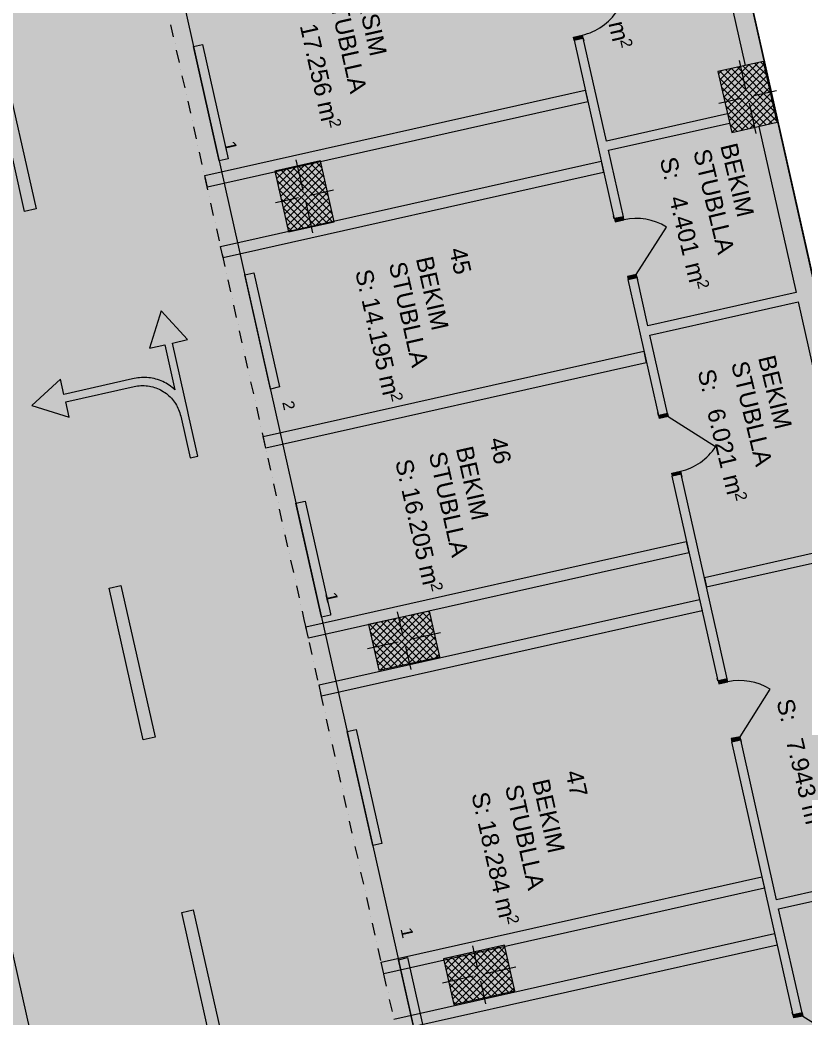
# Model space of a CAD drawing. Header units: centimetres. Extents: x -6805 to 4309, y -7338 to 617.
# Drawn here: x 1069 to 2077, y -4499 to -3218 of the extents above; entities that cross this region are included whole.
import ezdxf

# ---------------------------------------------------------------- set-up
doc = ezdxf.new("R2010")
doc.units = ezdxf.units.CM
for name, color, linetype, true_color in [('PDF_ - MESI I RRUGES', 7, 'Continuous', 0x7f7f7f), ('PDF_ - rruga_ndarjet anesore', 7, 'Continuous', 0x7f7f7f), ('PDF_ - SHENJAT_RRUGA', 7, 'Continuous', 0x7f7f7f), ('PDF_065 Möbel Einrichtung', 7, 'Continuous', 0x7f7f7f), ('PDF_2D Drafting - General', 7, 'Continuous', 0x7f7f7f), ('PDF_A - Akset', 7, 'Continuous', 0xfd4435), ('PDF_A - Pllaka Themel', 7, 'Continuous', 0x7f7f7f), ('PDF_A1 - Bodrumi -1', 7, 'Continuous', 0x7f7f7f)]:
    doc.layers.add(name, color=color, linetype=linetype, true_color=true_color)
for name, color, linetype in [('PDF_- DEPO', 7, 'Continuous'), ('PDF_- GARAZHE', 7, 'Continuous'), ('PDF_A - Muret', 7, 'Continuous'), ('PDF_A - Shtyllat', 7, 'Continuous')]:
    doc.layers.add(name, color=color, linetype=linetype)
doc.styles.add('PDF Arial', font='')
doc.styles.get('PDF Arial').set_extended_font_data('Arial')

msp = doc.modelspace()

# ---------------------------------------------------------------- hatches: boundary and pattern name
at = {"layer": 'PDF_ - rruga_ndarjet anesore', "true_color": 0xffffff, "transparency": 33554559}
msp.add_hatch(color=7, dxfattribs=at).paths.add_polyline_path([(1423.3, -3838.4), (1435, -3835.8), (1467.5, -3980.4), (1467.9, -3982.3), (1456.2, -3984.9), (1455.7, -3983.1)])
at = {"layer": 'PDF_ - SHENJAT_RRUGA', "true_color": 0xffffff, "transparency": 33554559}
msp.add_hatch(color=7, dxfattribs=at).paths.add_polyline_path([(1121.2, -3679.2), (1125.6, -3698.8), (1213.5, -3679), (1215.8, -3678.5), (1218.1, -3678), (1220.4, -3677.7), (1222.7, -3677.4), (1225.1, -3677.2), (1227.4, -3677.1), (1229.7, -3677.2), (1232.1, -3677.3), (1234.4, -3677.5), (1236.7, -3677.8), (1239, -3678.2), (1241.3, -3678.6), (1243.6, -3679.2), (1245.8, -3679.9), (1248.1, -3680.6), (1250.2, -3681.5), (1252.4, -3682.4), (1254.5, -3683.4), (1256.6, -3684.6), (1258.6, -3685.7), (1260.6, -3687), (1262.5, -3688.3), (1264.3, -3689.8), (1266.1, -3691.3), (1267.9, -3692.8), (1254.9, -3635.1), (1235.4, -3639.5), (1250.3, -3591.6), (1284.2, -3628.5), (1264.7, -3632.9), (1284.4, -3720.8), (1284.9, -3722.9), (1285.4, -3725), (1297.3, -3778.2), (1287.5, -3780.4), (1275.5, -3726.7), (1274.9, -3724.5), (1274.3, -3722.5), (1273.6, -3720.4), (1272.8, -3718.4), (1271.9, -3716.4), (1271, -3714.4), (1269.9, -3712.5), (1268.8, -3710.6), (1267.6, -3708.8), (1266.3, -3707.1), (1264.9, -3705.4), (1263.5, -3703.7), (1261.9, -3702.1), (1260.4, -3700.6), (1258.7, -3699.2), (1257, -3697.9), (1255.2, -3696.6), (1253.4, -3695.4), (1251.5, -3694.2), (1249.6, -3693.2), (1247.7, -3692.2), (1245.7, -3691.3), (1243.6, -3690.6), (1241.6, -3689.9), (1239.5, -3689.3), (1237.3, -3688.7), (1235.2, -3688.3), (1233, -3688), (1230.9, -3687.8), (1228.7, -3687.6), (1226.5, -3687.6), (1224.3, -3687.6), (1222.2, -3687.8), (1220, -3688), (1217.8, -3688.4), (1215.7, -3688.8), (1127.8, -3708.5), (1132.2, -3728), (1084.3, -3713.2)])
at = {"layer": 'PDF_- DEPO', "true_color": 0xccccff, "transparency": 33554559}
for points in [[(1750.1, -3054.4), (1940.6, -3011.7), (2000, -3276.8), (1963.4, -3285), (1975.5, -3339.3), (1821.8, -3373.8)], [(1824.4, -3385.5), (1979.7, -3349.7), (1982.6, -3362.7), (2011.9, -3356.2), (2065.5, -3568.2), (1875, -3611)], [(1877.7, -3622.7), (2068.1, -3580), (2125.8, -3837.2), (2090.8, -3845.1), (2103, -3899.3), (1947.6, -3934.2)], [(1950.2, -3945.9), (2105.6, -3911), (2108.4, -3923.2), (2147.4, -3914.4), (2226.5, -4285.7), (2171.9, -4298), (2176.2, -4316.9), (2040.3, -4347.4)], [(2042.9, -4359.1), (2178.8, -4328.6), (2185.1, -4356.6), (2239.6, -4344.3), (2307.6, -4647.4), (2117.2, -4690.2)]]:
    msp.add_hatch(color=254, dxfattribs=at).paths.add_polyline_path(points)
at = {"layer": 'PDF_2D Drafting - General', "true_color": 0xcccccc, "transparency": 33554559}
msp.add_hatch(color=254, dxfattribs=at).paths.add_polyline_path([(-2964.8, -5006.3), (-2964.8, -1594.4), (-452.4, -1594.4), (-125.4, -3048.6), (710.8, -2860.8), (1265.8, -5333.7), (419.6, -5523.6), (200.4, -4546.9), (-2030.9, -5054.7), (-2050.8, -4966.3), (-2246.4, -4966.3), (-2237.4, -5006.3)])
at = {"layer": 'PDF_A - Muret', "transparency": 33554559}
msp.add_hatch(color=256, dxfattribs=at).paths.add_polyline_path([(1894.3, -2695.3), (1891.6, -2683.1), (1892.4, -2683), (2650.2, -6059.6), (2625.8, -6065.1), (2539.5, -5680.8), (2563.1, -5675.5), (2545.6, -5597.4), (2522, -5602.7), (2394.9, -5036.5), (2418.5, -5031.2), (2409.8, -4992.2), (2386.2, -4997.4), (2239.6, -4344.3), (2263.2, -4339), (2250, -4280.4), (2226.5, -4285.7), (2143.3, -3915.3), (2166.9, -3910), (2149.4, -3831.9), (2125.8, -3837.2), (2017.6, -3354.9), (2041.2, -3349.6), (2023.6, -3271.5), (2000, -3276.8), (1870.7, -2700.6)])
at = {"layer": 'PDF_A - Pllaka Themel', "true_color": 0xd5d5d5, "transparency": 33554559}
h = msp.add_hatch(color=254, dxfattribs=at)
h.paths.add_polyline_path([(-5581.9, -878.8), (-5581.9, -838.7), (-5657, -838.7), (-5657, -378.3), (-5642, -378.3), (-5642, 287.3), (-2884.7, 287.3), (-432.6, 287.3), (-419.8, 287.3), (978.3, 287.3), (978.3, -308.2), (1644.1, -308.2), (1644.1, -1142.4), (931, -1302.4), (1552.2, -1164.4), (1863.2, -2555.1), (1863.3, -2555.1), (2158.7, -3867.3), (2155.2, -3868), (2646.9, -6059.2), (2017.8, -6200.4), (2017.7, -6199.9), (-1597, -7011), (-1702.7, -6540.3), (-1846.3, -6572.5), (-1977, -6060.1), (-1982.5, -5964.4), (-1839, -5932.3), (-2055.7, -4966.3), (-2419.3, -4966.3), (-2929.7, -4966.3), (-2929.7, -2144.8), (-2909.7, -2144.8), (-2904.7, -1595.7), (-4731.2, -1619.4), (-4671.2, -1619.4), (-4671.2, -2159.8), (-5099, -2159.8), (-5102.5, -2159.8), (-5106, -2159.6), (-5109.5, -2159.4), (-5113, -2159), (-5116.5, -2158.6), (-5120, -2158), (-5123.4, -2157.4), (-5126.9, -2156.7), (-5130.3, -2155.8), (-5133.7, -2154.9), (-5137, -2153.9), (-5140.4, -2152.8), (-5143.6, -2151.6), (-5146.9, -2150.3), (-5150.1, -2148.9), (-5153.3, -2147.4), (-5156.4, -2145.9), (-5159.5, -2144.2), (-5162.6, -2142.5), (-5165.6, -2140.6), (-5168.5, -2138.7), (-5171.4, -2136.7), (-5174.3, -2134.7), (-5177, -2132.5), (-5179.7, -2130.3), (-5182.4, -2128), (-5185, -2125.6), (-5187.5, -2123.2), (-5189.9, -2120.6), (-5192.3, -2118.1), (-5194.6, -2115.4), (-5196.8, -2112.7), (-5199, -2109.9), (-5201.1, -2107.1), (-5203, -2104.2), (-5205, -2101.3), (-5206.8, -2098.3), (-5208.5, -2095.2), (-5210.2, -2092.1), (-5211.7, -2089), (-5213.2, -2085.8), (-5214.6, -2082.6), (-5215.9, -2079.3), (-5217.1, -2076), (-5218.2, -2072.7), (-5219.2, -2069.3), (-5220.2, -2065.9), (-5221, -2062.5), (-5221.7, -2059.1), (-5222.4, -2055.7), (-5222.9, -2052.2), (-5223.3, -2048.7), (-5223.7, -2045.2), (-5223.9, -2041.7), (-5224.1, -2038.2), (-5224.1, -2034.7), (-5224.1, -1589.4), (-5276.7, -1564.4), (-5842.1, -1564.4), (-5842.1, -878.8)])
h.paths.add_polyline_path([(-1884.8, -2746.4), (-1725.8, -2754.1), (-263.3, -2617.9), (-272, -2578.8), (-296.8, -2580.2), (-343.5, -2075.8), (-1348.1, -2129.8), (-1534.8, -2147.2), (-1533.4, -2162), (-1836.8, -2167.5), (-1836.8, -2147.5), (-1876.8, -2147.5), (-1876.8, -2187.5), (-1531.1, -2187), (-1493.3, -2681.2), (-1884.8, -2706.4)])
h.paths.add_polyline_path([(-452.6, -1589.4), (-91.9, -1583.4), (-92.3, -1174), (283, -1174), (283, -828.7), (-419.8, -828.7), (-427.6, -828.7), (-452.6, -828.7)])
h.paths.add_polyline_path([(413.2, -3713.8), (401.1, -3715.6), (389, -3717.6), (376.9, -3719.5), (364.9, -3721.6), (352.8, -3723.8), (340.8, -3726), (328.8, -3728.3), (316.8, -3730.7), (304.8, -3733.2)])
at = {"layer": 'PDF_A - Pllaka Themel', "true_color": 0xbfbfbf, "transparency": 33554559}
h = msp.add_hatch(color=9, dxfattribs=at)
h.paths.add_polyline_path([(-5637, -378.3), (-5637, -315.2), (-447.7, -308.2), (-447.7, -308.2), (963.5, -308.2), (963.5, -763.7), (936, -763.7), (936, -863.8), (963.5, -863.8), (964.8, -1337.1), (925.7, -1345.9), (892.3, -1353.4), (988.5, -1782.6), (1104.4, -2300.9), (1195, -2706.1), (1170.6, -2711.6), (1193.4, -2813), (1455.7, -3983.1), (1827.5, -5638), (1828.4, -5640.7), (1829.1, -5643.5), (1829.9, -5646.3), (1830.5, -5649.1), (1831, -5651.9), (1831.4, -5654.7), (1831.7, -5657.6), (1831.9, -5660.4), (1832, -5663.3), (1832, -5666.1), (1831.9, -5669), (1831.7, -5671.9), (1831.4, -5674.7), (1831, -5677.5), (1830.5, -5680.4), (1829.9, -5683.2), (1829.2, -5685.9), (1828.5, -5688.7), (1827.6, -5691.4), (1826.6, -5694.1), (1825.5, -5696.8), (1824.4, -5699.4), (1823.1, -5701.9), (1821.8, -5704.5), (1820.4, -5707), (1818.8, -5709.4), (1817.3, -5711.8), (1815.6, -5714.1), (1813.8, -5716.3), (1812, -5718.5), (1810.1, -5720.7), (1808.1, -5722.7), (1806, -5724.7), (1803.9, -5726.6), (1801.7, -5728.5), (1799.5, -5730.2), (1797.2, -5731.9), (1794.8, -5733.5), (1792.4, -5735.1), (1789.9, -5736.5), (1787.4, -5737.8), (1784.8, -5739.1), (1782.2, -5740.3), (1779.5, -5741.3), (1776.8, -5742.3), (-1865.8, -6559.8), (-1972, -6060.1), (1187.4, -5351.2), (1189.5, -5350.7), (1191.6, -5350.1), (1193.7, -5349.4), (1195.7, -5348.6), (1197.7, -5347.8), (1199.7, -5346.8), (1201.6, -5345.8), (1203.5, -5344.6), (1205.3, -5343.4), (1207.1, -5342.2), (1208.8, -5340.8), (1210.4, -5339.3), (1212, -5337.8), (1213.5, -5336.3), (1214.9, -5334.6), (1216.3, -5332.9), (1217.6, -5331.2), (1218.8, -5329.3), (1219.9, -5327.5), (1221, -5325.5), (1221.9, -5323.6), (1222.8, -5321.6), (1223.5, -5319.5), (1224.2, -5317.5), (1224.8, -5315.4), (1225.3, -5313.2), (1225.7, -5311.1), (1226, -5308.9), (1226.2, -5306.8), (1226.3, -5304.6), (1226.4, -5302.4), (1226.3, -5300.2), (1226.1, -5298), (1225.8, -5295.9), (1225.5, -5293.7), (1225, -5291.6), (967.7, -4148), (967.2, -4145.8), (966.5, -4143.7), (965.8, -4141.6), (964.9, -4139.5), (964, -4137.5), (963, -4135.5), (961.9, -4133.5), (960.7, -4131.7), (959.4, -4129.8), (958, -4128), (956.6, -4126.3), (955.1, -4124.7), (953.5, -4123.1), (951.9, -4121.6), (950.1, -4120.2), (948.4, -4118.8), (946.5, -4117.6), (944.6, -4116.4), (942.7, -4115.3), (940.7, -4114.2), (938.7, -4113.3), (936.6, -4112.5), (934.5, -4111.7), (932.3, -4111.1), (930.2, -4110.5), (928, -4110.1), (925.8, -4109.7), (923.6, -4109.5), (921.3, -4109.3), (919.1, -4109.3), (916.9, -4109.3), (914.6, -4109.5), (912.4, -4109.7), (910.2, -4110.1), (908, -4110.5), (526.4, -4196.1), (467.8, -4209.3), (455.6, -4213.1), (443.4, -4217), (431.2, -4221), (419.1, -4225.1), (406.9, -4229.3), (394.9, -4233.6), (382.8, -4238), (370.8, -4242.5), (358.8, -4247.1), (346.9, -4251.7), (335, -4256.5), (323.1, -4261.4), (311.3, -4266.3), (299.5, -4271.3), (287.8, -4276.4), (276.1, -4281.7), (264.4, -4287), (252.8, -4292.3), (241.2, -4297.8), (229.6, -4303.4), (218.1, -4309.1), (206.7, -4314.8), (195.3, -4320.7), (183.9, -4326.6), (172.6, -4332.6), (161.3, -4338.7), (150.1, -4344.9), (138.9, -4351.2), (127.8, -4357.5), (116.7, -4364), (105.7, -4370.5), (94.7, -4377.1), (83.8, -4383.8), (72.9, -4390.6), (62.1, -4397.5), (51.3, -4404.4), (40.6, -4411.4), (29.9, -4418.6), (19.3, -4425.8), (8.8, -4433), (-1.7, -4440.4), (-13.4, -4447.8), (-25.2, -4455.1), (-37, -4462.3), (-48.8, -4469.4), (-60.7, -4476.4), (-72.7, -4483.4), (-84.7, -4490.2), (-96.7, -4497), (-108.8, -4503.7), (-121, -4510.3), (-133.1, -4516.8), (-145.4, -4523.3), (-157.7, -4529.6), (-170, -4535.9), (-182.3, -4542.1), (-194.8, -4548.2), (-207.2, -4554.2), (-219.7, -4560.1), (-232.3, -4565.9), (-244.8, -4571.6), (-257.5, -4577.3), (-270.1, -4582.8), (-282.8, -4588.3), (-295.6, -4593.6), (-308.3, -4598.9), (-321.1, -4604.1), (-334, -4609.2), (-346.9, -4614.2), (-359.8, -4619.1), (-372.8, -4623.9), (-385.7, -4628.7), (-398.8, -4633.3), (-411.8, -4637.9), (-424.9, -4642.3), (-438, -4646.7), (-451.2, -4650.9), (-464.4, -4655.1), (-477.6, -4659.2), (-490.8, -4663.2), (-2040.8, -5011), (-2050.8, -4966.3), (-2414.3, -4966.3), (-2414.3, -4749.4), (-2414.6, -2387.8), (-2414.6, -2276.5), (-2415.1, -2272.8), (-2415.6, -2269.1), (-2416.3, -2265.4), (-2417.1, -2261.8), (-2417.9, -2258.1), (-2418.9, -2254.5), (-2419.9, -2251), (-2421.1, -2247.4), (-2422.3, -2243.9), (-2423.6, -2240.4), (-2425.1, -2236.9), (-2426.6, -2233.5), (-2428.2, -2230.2), (-2429.8, -2226.8), (-2431.6, -2223.5), (-2433.4, -2220.3), (-2435.4, -2217.1), (-2437.4, -2214), (-2439.5, -2210.9), (-2441.7, -2207.8), (-2443.9, -2204.9), (-2446.3, -2202), (-2448.7, -2199.1), (-2451.1, -2196.3), (-2453.7, -2193.6), (-2456.3, -2190.9), (-2459, -2188.3), (-2461.7, -2185.8), (-2464.6, -2183.4), (-2467.4, -2181), (-2470.4, -2178.7), (-2473.4, -2176.5), (-2476.4, -2174.4), (-2479.6, -2172.3), (-2482.7, -2170.3), (-2485.9, -2168.4), (-2489.2, -2166.6), (-2492.5, -2164.9), (-2495.8, -2163.2), (-2499.2, -2161.7), (-2502.7, -2160.2), (-2506.1, -2158.9), (-2509.6, -2157.6), (-2513.2, -2156.4), (-2904.7, -2164.8), (-2899.7, -1589.4), (-2414.3, -1589.4), (-2414.3, -828.7), (-4726.3, -828.7), (-4726.3, -1619.4), (-5219.2, -1619.3), (-5219.2, -2036.1), (-5219.2, -2034.7), (-5219.2, -1589.4), (-5271.7, -1564.4), (-5253.4, -1564.4), (-5253.4, -878.8), (-5577, -878.8), (-5577, -838.7), (-5652, -838.7), (-5652, -378.3)])
h.paths.add_polyline_path([(-1883.9, -1589.4), (-1863.8, -1589.4), (-1863.8, -1634.4), (-1863.9, -1634.4), (-1863.9, -2147.2), (-1836.5, -2147.5), (-1871.9, -2147.5), (-1871.9, -2187.5), (-1831.8, -2187.4), (-1831.8, -2147.5), (-1529.5, -2150.6), (-1526.5, -2182.5), (-1488.4, -2681.2), (-1718.5, -2706.4), (-1879.8, -2706.4), (-1879.8, -2746.4), (-1720.8, -2754.1), (-221.3, -2598.2), (-135.8, -2979.1), (-1425.4, -3268.5), (-1880.4, -3268.5), (-1873.5, -4356.8), (-1873.8, -4358.9), (-1873.9, -4361.1), (-1873.9, -4363.2), (-1873.9, -4365.3), (-1873.7, -4367.5), (-1873.5, -4369.6), (-1873.1, -4371.7), (-1872.7, -4373.8), (-1872.1, -4375.8), (-1871.5, -4377.9), (-1870.8, -4379.9), (-1869.9, -4381.8), (-1869, -4383.8), (-1868.1, -4385.7), (-1867, -4387.5), (-1865.8, -4389.3), (-1864.6, -4391), (-1863.3, -4392.7), (-1861.9, -4394.3), (-1860.4, -4395.9), (-1858.9, -4397.4), (-1857.3, -4398.8), (-1855.6, -4400.1), (-1853.9, -4401.4), (-1852.1, -4402.5), (-1850.3, -4403.6), (-1848.4, -4404.6), (-1846.5, -4405.6), (-1844.5, -4406.4), (-1842.5, -4407.1), (-1840.5, -4407.8), (-1838.4, -4408.4), (-1836.3, -4408.8), (-1834.2, -4409.2), (-1832.1, -4409.5), (-1830, -4409.6), (-1827.9, -4409.7), (-1825.7, -4409.7), (-1823.6, -4409.6), (-1821.5, -4409.4), (-1819.4, -4409.1), (-657.9, -4148.4), (-657.8, -4149), (-640.9, -4142.1), (-624, -4135.1), (-607.1, -4128.1), (-590.3, -4120.9), (-573.5, -4113.7), (-556.8, -4106.4), (-540.1, -4099), (-523.4, -4091.5), (-506.8, -4083.9), (-490.2, -4076.2), (-473.7, -4068.5), (-457.2, -4060.6), (-440.7, -4052.7), (-424.3, -4044.6), (-407.9, -4036.5), (-391.6, -4028.3), (-375.3, -4020), (-359.1, -4011.7), (-342.9, -4003.2), (-326.7, -3994.7), (-310.6, -3986), (-294.5, -3977.3), (-278.5, -3968.5), (-262.6, -3959.6), (-246.7, -3950.7), (-230.8, -3941.6), (-215, -3932.5), (-199.2, -3923.3), (-183.5, -3913.9), (-171.8, -3907.7), (-160, -3901.5), (-148.2, -3895.4), (-136.4, -3889.4), (-124.5, -3883.4), (-112.6, -3877.6), (-100.6, -3871.8), (-88.6, -3866.2), (-76.6, -3860.6), (-64.5, -3855.1), (-52.3, -3849.7), (-40.2, -3844.4), (-28, -3839.2), (-15.7, -3834), (-3.5, -3829), (8.9, -3824), (21.2, -3819.1), (33.6, -3814.4), (46, -3809.7), (58.5, -3805.1), (71, -3800.6), (83.5, -3796.1), (96, -3791.8), (108.6, -3787.6), (121.2, -3783.4), (133.9, -3779.4), (146.5, -3775.4), (159.2, -3771.5), (172, -3767.8), (184.7, -3764.1), (197.5, -3760.5), (210.3, -3757), (223.1, -3753.6), (236, -3750.3), (248.9, -3747.1), (261.8, -3743.9), (274.7, -3740.9), (287.6, -3738), (300.6, -3735.1), (313.6, -3732.4), (326.6, -3729.7), (339.6, -3727.2), (352.7, -3724.7), (365.8, -3722.3), (378.8, -3720.1), (391.9, -3717.9), (405, -3715.8), (418.2, -3713.8), (787.3, -3631), (789.4, -3630.5), (791.5, -3629.8), (793.5, -3629.1), (795.6, -3628.3), (797.6, -3627.5), (799.5, -3626.5), (801.4, -3625.4), (803.3, -3624.3), (805.1, -3623.1), (806.9, -3621.8), (808.6, -3620.4), (810.2, -3619), (811.8, -3617.5), (813.3, -3615.9), (814.7, -3614.2), (816.1, -3612.5), (817.4, -3610.8), (818.6, -3609), (819.7, -3607.1), (820.7, -3605.2), (821.7, -3603.2), (822.6, -3601.2), (823.4, -3599.2), (824.1, -3597.1), (824.7, -3595), (825.2, -3592.9), (825.6, -3590.8), (825.9, -3588.6), (826.2, -3586.4), (826.3, -3584.3), (826.3, -3582.1), (826.3, -3579.9), (826.1, -3577.7), (825.9, -3575.5), (825.6, -3573.4), (825.1, -3571.2), (681.4, -2927.9), (734.4, -2916), (711.6, -2814.6), (658.7, -2826.4), (288, -1174), (288, -828.7), (-447.7, -828.7), (-1883.9, -828.7)])

# ---------------------------------------------------------------- linework, layer by layer
at = {"layer": 'PDF_ - MESI I RRUGES', "lineweight": 0}
for points in [[(1045.9, -3265.7), (1089.9, -3460.9)], [(1075, -3464.2), (1031.2, -3269)], [(1089.9, -3460.9), (1075, -3464.2)], [(1183.5, -3947.5), (1198.8, -3944)], [(1198.8, -3944), (1242.7, -4138.7)], [(1227.2, -4142.2), (1183.5, -3947.5)], [(1242.7, -4138.7), (1227.2, -4142.2)], [(1276.9, -4363.7), (1291.5, -4360.4)], [(1320.7, -4559), (1276.9, -4363.7)], [(1291.5, -4360.4), (1335.5, -4555.7)]]:
    msp.add_lwpolyline(points, dxfattribs=at)
at = {"layer": 'PDF_ - MESI I RRUGES', "color": 7, "true_color": 0xffffff, "transparency": 33554559}
for points in [[(1031.2, -3269), (1045.9, -3265.7), (1075, -3464.2), (1089.9, -3460.9)], [(1183.5, -3947.5), (1198.8, -3944), (1227.2, -4142.2), (1242.7, -4138.7)], [(1276.9, -4363.7), (1291.5, -4360.4), (1320.7, -4559), (1335.5, -4555.7)]]:
    msp.add_solid(points, dxfattribs=at)
at = {"layer": 'PDF_ - rruga_ndarjet anesore', "lineweight": 0}
for points in [[(1291.9, -3252.4), (1303.6, -3249.7)], [(1324.8, -3399), (1291.9, -3252.4)], [(1303.6, -3249.7), (1336.5, -3396.4)], [(1336.5, -3396.4), (1324.8, -3399)], [(1357.6, -3545.5), (1369.3, -3542.8)], [(1390.5, -3692), (1357.6, -3545.5)], [(1369.3, -3542.8), (1402.2, -3689.3)], [(1402.2, -3689.3), (1390.5, -3692)], [(1423.3, -3838.4), (1435, -3835.8)], [(1455.7, -3983.1), (1423.3, -3838.4)], [(1435, -3835.8), (1467.5, -3980.4)], [(1456.2, -3984.9), (1455.7, -3983.1)], [(1467.9, -3982.3), (1456.2, -3984.9)], [(1467.5, -3980.4), (1467.9, -3982.3)], [(1489.1, -4131.4), (1500.8, -4128.8)], [(1522, -4277.9), (1489.1, -4131.4)], [(1500.8, -4128.8), (1533.7, -4275.3)], [(1533.7, -4275.3), (1522, -4277.9)], [(1554.9, -4424.4), (1566.6, -4421.7)], [(1587.8, -4570.8), (1554.9, -4424.4)], [(1566.6, -4421.7), (1599.5, -4568.2)]]:
    msp.add_lwpolyline(points, dxfattribs=at)
at = {"layer": 'PDF_ - rruga_ndarjet anesore', "color": 7, "true_color": 0xffffff, "transparency": 33554559}
for points in [[(1291.9, -3252.4), (1303.6, -3249.7), (1324.8, -3399), (1336.5, -3396.4)], [(1369.3, -3542.8), (1402.2, -3689.3), (1357.6, -3545.5), (1390.5, -3692)], [(1500.8, -4128.8), (1533.7, -4275.3), (1489.1, -4131.4), (1522, -4277.9)], [(1554.9, -4424.4), (1566.6, -4421.7), (1587.8, -4570.8), (1599.5, -4568.2)]]:
    msp.add_solid(points, dxfattribs=at)
at = {"layer": 'PDF_ - SHENJAT_RRUGA', "lineweight": 0}
for points in [[(1250.3, -3591.6), (1235.4, -3639.5)], [(1284.2, -3628.5), (1250.3, -3591.6)], [(1235.4, -3639.5), (1254.9, -3635.1)], [(1254.9, -3635.1), (1267.9, -3692.8)], [(1264.7, -3632.9), (1284.2, -3628.5)], [(1284.4, -3720.8), (1264.7, -3632.9)], [(1121.2, -3679.2), (1084.3, -3713.2)], [(1125.6, -3698.8), (1121.2, -3679.2)], [(1213.5, -3679), (1125.6, -3698.8)], [(1127.8, -3708.5), (1215.7, -3688.8)], [(1215.8, -3678.5), (1213.5, -3679)], [(1215.7, -3688.8), (1217.8, -3688.4)], [(1218.1, -3678), (1215.8, -3678.5)], [(1217.8, -3688.4), (1220, -3688)], [(1220.4, -3677.7), (1218.1, -3678)], [(1220, -3688), (1222.2, -3687.8)], [(1222.7, -3677.4), (1220.4, -3677.7)], [(1222.2, -3687.8), (1224.3, -3687.6)], [(1225.1, -3677.2), (1222.7, -3677.4)], [(1224.3, -3687.6), (1226.5, -3687.6)], [(1227.4, -3677.1), (1225.1, -3677.2)], [(1226.5, -3687.6), (1228.7, -3687.6)], [(1229.7, -3677.2), (1227.4, -3677.1)], [(1228.7, -3687.6), (1230.9, -3687.8)], [(1232.1, -3677.3), (1229.7, -3677.2)], [(1230.9, -3687.8), (1233, -3688)], [(1234.4, -3677.5), (1232.1, -3677.3)], [(1233, -3688), (1235.2, -3688.3)], [(1236.7, -3677.8), (1234.4, -3677.5)], [(1235.2, -3688.3), (1237.3, -3688.7)], [(1239, -3678.2), (1236.7, -3677.8)], [(1237.3, -3688.7), (1239.5, -3689.3)], [(1241.3, -3678.6), (1239, -3678.2)], [(1239.5, -3689.3), (1241.6, -3689.9)], [(1243.6, -3679.2), (1241.3, -3678.6)], [(1245.8, -3679.9), (1243.6, -3679.2)], [(1248.1, -3680.6), (1245.8, -3679.9)], [(1250.2, -3681.5), (1248.1, -3680.6)], [(1252.4, -3682.4), (1250.2, -3681.5)], [(1254.5, -3683.4), (1252.4, -3682.4)], [(1256.6, -3684.6), (1254.5, -3683.4)], [(1258.6, -3685.7), (1256.6, -3684.6)], [(1260.6, -3687), (1258.6, -3685.7)], [(1262.5, -3688.3), (1260.6, -3687)], [(1264.3, -3689.8), (1262.5, -3688.3)], [(1241.6, -3689.9), (1243.6, -3690.6)], [(1243.6, -3690.6), (1245.7, -3691.3)], [(1245.7, -3691.3), (1247.7, -3692.2)], [(1247.7, -3692.2), (1249.6, -3693.2)], [(1249.6, -3693.2), (1251.5, -3694.2)], [(1251.5, -3694.2), (1253.4, -3695.4)], [(1253.4, -3695.4), (1255.2, -3696.6)], [(1255.2, -3696.6), (1257, -3697.9)], [(1257, -3697.9), (1258.7, -3699.2)], [(1258.7, -3699.2), (1260.4, -3700.6)], [(1260.4, -3700.6), (1261.9, -3702.1)], [(1261.9, -3702.1), (1263.5, -3703.7)], [(1266.1, -3691.3), (1264.3, -3689.8)], [(1267.9, -3692.8), (1266.1, -3691.3)], [(1084.3, -3713.2), (1132.2, -3728)], [(1132.2, -3728), (1127.8, -3708.5)], [(1263.5, -3703.7), (1264.9, -3705.4)], [(1264.9, -3705.4), (1266.3, -3707.1)], [(1266.3, -3707.1), (1267.6, -3708.8)], [(1267.6, -3708.8), (1268.8, -3710.6)], [(1268.8, -3710.6), (1269.9, -3712.5)], [(1269.9, -3712.5), (1271, -3714.4)], [(1271, -3714.4), (1271.9, -3716.4)], [(1271.9, -3716.4), (1272.8, -3718.4)], [(1272.8, -3718.4), (1273.6, -3720.4)], [(1273.6, -3720.4), (1274.3, -3722.5)], [(1274.3, -3722.5), (1274.9, -3724.5)], [(1274.9, -3724.5), (1275.5, -3726.7)], [(1275.5, -3726.7), (1287.5, -3780.4)], [(1284.9, -3722.9), (1284.4, -3720.8)], [(1285.4, -3725), (1284.9, -3722.9)], [(1297.3, -3778.2), (1285.4, -3725)], [(1287.5, -3780.4), (1297.3, -3778.2)]]:
    msp.add_lwpolyline(points, dxfattribs=at)
at = {"layer": 'PDF_- GARAZHE', "color": 254, "true_color": 0xccccff, "transparency": 33554559}
for points in [[(1260.4, -3111.9), (1725.1, -3007.6), (1339.8, -3466), (1804.6, -3361.7)], [(1339.8, -3466), (1804.6, -3361.7), (1405.2, -3757.2), (1869.9, -3652.9)], [(1405.2, -3757.2), (1869.9, -3652.9), (1479.8, -4089.8), (1944.6, -3985.4)], [(1479.8, -4089.8), (1944.6, -3985.4), (1564, -4464.9), (2028.8, -4360.6)], [(1564.4, -4466.6), (2029.1, -4362.3), (1643.1, -4817.5), (2107.9, -4713.2)]]:
    msp.add_solid(points, dxfattribs=at)
at = {"layer": 'PDF_065 Möbel Einrichtung', "lineweight": 0}
for points in [[(1306.4, -3418.1), (1794.7, -3308.5)], [(1794.7, -3308.5), (1797.9, -3323.2)], [(1797.9, -3323.2), (1309.7, -3432.7)], [(1326.6, -3509), (1814.9, -3399.4)], [(1814.9, -3399.4), (1818.2, -3414)], [(1309.7, -3432.7), (1306.4, -3418.1)], [(1818.2, -3414), (1329.9, -3523.6)], [(1329.9, -3523.6), (1326.6, -3509)], [(1381.4, -3753.1), (1869.7, -3643.5)], [(1869.7, -3643.5), (1872.9, -3658.2)], [(1872.9, -3658.2), (1384.7, -3767.7)], [(1384.7, -3767.7), (1381.4, -3753.1)], [(1436.2, -3997.2), (1924.4, -3887.7)], [(1924.4, -3887.7), (1927.7, -3902.3)], [(1927.7, -3902.3), (1439.5, -4011.9)], [(1453, -4071.6), (1941.4, -3962)], [(1941.4, -3962), (1944.7, -3976.7)], [(1944.7, -3976.7), (1456.3, -4086.3)], [(1439.5, -4011.9), (1436.2, -3997.2)], [(1456.3, -4086.3), (1453, -4071.6)], [(1532.9, -4427.8), (2021.3, -4318.2)], [(2021.3, -4318.2), (2024.6, -4332.8)], [(2024.6, -4332.8), (1536.2, -4442.4)], [(1549.2, -4500.6), (2037.5, -4391)], [(2037.5, -4391), (2040.8, -4405.6)], [(2040.8, -4405.6), (1552.5, -4515.2)], [(1536.2, -4442.4), (1532.9, -4427.8)]]:
    msp.add_lwpolyline(points, dxfattribs=at)
at = {"layer": 'PDF_065 Möbel Einrichtung', "color": 7, "true_color": 0xffffff, "transparency": 33554559}
for points in [[(1309.7, -3432.7), (1306.4, -3418.1), (1797.9, -3323.2), (1794.7, -3308.5)], [(1329.9, -3523.6), (1326.6, -3509), (1818.2, -3414), (1814.9, -3399.4)], [(1384.7, -3767.7), (1381.4, -3753.1), (1872.9, -3658.2), (1869.7, -3643.5)], [(1439.5, -4011.9), (1436.2, -3997.2), (1927.7, -3902.3), (1924.4, -3887.7)], [(1456.3, -4086.3), (1453, -4071.6), (1944.7, -3976.7), (1941.4, -3962)], [(1536.2, -4442.4), (1532.9, -4427.8), (2024.6, -4332.8), (2021.3, -4318.2)], [(1552.5, -4515.2), (1549.2, -4500.6), (2040.8, -4405.6), (2037.5, -4391)]]:
    msp.add_solid(points, dxfattribs=at)
at = {"layer": 'PDF_2D Drafting - General', "color": 7, "lineweight": 0}
msp.add_lwpolyline([(1265.8, -5333.7), (710.8, -2860.8)], dxfattribs=at)
at = {"layer": 'PDF_A - Akset', "color": 21, "lineweight": 0, "true_color": 0xff9955}
for points in [[(1266.3, -3239.9), (1262.9, -3224.4)], [(1268.3, -3248.6), (1268.3, -3248.6)], [(1273.7, -3272.7), (1270.2, -3257.2)], [(1275.6, -3281.3), (1275.6, -3281.3)], [(1281, -3305.4), (1277.5, -3289.9)], [(1282.9, -3314), (1282.9, -3314)], [(1288.4, -3338.1), (1284.9, -3322.6)], [(1290.3, -3346.8), (1290.3, -3346.8)], [(1295.7, -3370.9), (1292.2, -3355.4)], [(1297.6, -3379.5), (1297.6, -3379.5)], [(1303, -3403.6), (1299.6, -3388.1)], [(1305, -3412.2), (1305, -3412.2)], [(1310.4, -3436.3), (1306.9, -3420.8)], [(1312.3, -3444.9), (1312.3, -3444.9)], [(1317.7, -3469.1), (1314.2, -3453.6)], [(1319.6, -3477.7), (1319.6, -3477.7)], [(1325.1, -3501.8), (1321.6, -3486.3)], [(1327, -3510.4), (1327, -3510.4)], [(1332.4, -3534.5), (1328.9, -3519)], [(1334.3, -3543.1), (1334.3, -3543.1)], [(1339.7, -3567.2), (1336.3, -3551.7)], [(1341.7, -3575.9), (1341.7, -3575.9)], [(1347.1, -3600), (1343.6, -3584.5)], [(1349, -3608.6), (1349, -3608.6)], [(1354.4, -3632.7), (1350.9, -3617.2)], [(1356.3, -3641.3), (1356.3, -3641.3)], [(1361.8, -3665.4), (1358.3, -3649.9)], [(1363.7, -3674), (1363.7, -3674)], [(1369.1, -3698.2), (1365.6, -3682.7)], [(1371, -3706.8), (1371, -3706.8)], [(1376.4, -3730.9), (1373, -3715.4)], [(1378.4, -3739.5), (1378.4, -3739.5)], [(1383.8, -3763.6), (1380.3, -3748.1)], [(1385.7, -3772.2), (1385.7, -3772.2)], [(1391.1, -3796.3), (1387.6, -3780.8)], [(1393, -3805), (1393, -3805)], [(1398.4, -3829.1), (1395, -3813.6)], [(1400.4, -3837.7), (1400.4, -3837.7)], [(1405.8, -3861.8), (1402.3, -3846.3)], [(1407.7, -3870.4), (1407.7, -3870.4)], [(1413.1, -3894.5), (1409.7, -3879)], [(1415.1, -3903.1), (1415.1, -3903.1)], [(1420.5, -3927.3), (1417, -3911.8)], [(1422.4, -3935.9), (1422.4, -3935.9)], [(1427.8, -3960), (1424.3, -3944.5)], [(1429.7, -3968.6), (1429.7, -3968.6)], [(1434.1, -3987.9), (1431.7, -3977.2)], [(1436.8, -4000.2), (1434.1, -3987.9)], [(1438.8, -4008.8), (1438.8, -4008.8)], [(1444.2, -4032.9), (1440.7, -4017.4)], [(1446.1, -4041.5), (1446.1, -4041.5)], [(1451.5, -4065.6), (1448, -4050.1)], [(1453.5, -4074.2), (1453.5, -4074.2)], [(1458.9, -4098.3), (1455.4, -4082.8)], [(1460.8, -4106.9), (1460.8, -4106.9)], [(1466.2, -4131.1), (1462.7, -4115.6)], [(1468.2, -4139.7), (1468.2, -4139.7)], [(1473.6, -4163.8), (1470.1, -4148.3)], [(1475.5, -4172.4), (1475.5, -4172.4)], [(1480.9, -4196.5), (1477.4, -4181)], [(1482.9, -4205.1), (1482.9, -4205.1)], [(1488.3, -4229.2), (1484.8, -4213.7)], [(1490.2, -4237.8), (1490.2, -4237.8)], [(1495.6, -4262), (1492.1, -4246.5)], [(1497.6, -4270.6), (1497.6, -4270.6)], [(1503, -4294.7), (1499.5, -4279.2)], [(1504.9, -4303.3), (1504.9, -4303.3)], [(1510.3, -4327.4), (1506.8, -4311.9)], [(1512.3, -4336), (1512.3, -4336)], [(1517.7, -4360.1), (1514.2, -4344.6)], [(1519.6, -4368.8), (1519.6, -4368.8)], [(1525, -4392.9), (1521.5, -4377.4)], [(1527, -4401.5), (1527, -4401.5)], [(1532.4, -4425.6), (1528.9, -4410.1)], [(1534.3, -4434.2), (1534.3, -4434.2)], [(1539.7, -4458.3), (1536.2, -4442.8)], [(1541.7, -4466.9), (1541.7, -4466.9)], [(1547.1, -4491.1), (1543.6, -4475.5)]]:
    msp.add_lwpolyline(points, dxfattribs=at)
at = {"layer": 'PDF_A - Muret', "lineweight": 0}
for points in [[(2650.2, -6059.6), (1892.4, -2683)], [(1940.6, -3011.7), (2000, -3276.8)], [(1779.5, -3240.3), (1790.8, -3237.8)], [(1780.4, -3244.2), (1779.5, -3240.3)], [(1790.8, -3237.8), (1791.6, -3241.7)], [(1780.4, -3244.2), (1791.6, -3241.7)], [(1791.6, -3241.7), (1780.4, -3244.2)], [(1780.4, -3244.2), (1791.6, -3241.7)], [(1780.4, -3244.2), (1791.6, -3241.7)], [(1780.4, -3244.2), (1781.2, -3247.8)], [(1780.4, -3244.2), (1831.8, -3473.4)], [(1780.4, -3244.2), (1781.2, -3247.8)], [(1780.4, -3244.2), (1781.2, -3247.8)], [(1791.6, -3241.7), (1792.1, -3241.6)], [(1791.6, -3241.7), (1792.1, -3241.6)], [(1791.6, -3241.7), (1792.1, -3241.6)], [(1792.1, -3241.6), (1792.9, -3245.2)], [(1821.8, -3373.8), (1792.1, -3241.6)], [(1792.1, -3241.6), (1792.9, -3245.2)], [(1792.1, -3241.6), (1792.9, -3245.2)], [(2036.6, -3325.6), (2035.8, -3325.7)], [(2039.3, -3337.3), (2036.6, -3325.6)], [(1977.2, -3338.9), (1821.8, -3373.8)], [(2038.4, -3337.5), (2039.3, -3337.3)], [(1824.4, -3385.5), (1979.9, -3350.6)], [(2017.6, -3354.9), (2065.5, -3568.2)], [(1843.6, -3470.8), (1824.4, -3385.5)], [(1831.8, -3473.4), (1831, -3469.8)], [(1831.8, -3473.4), (1831, -3469.8)], [(1831.8, -3473.4), (1831, -3469.8)], [(1843.6, -3470.8), (1832.3, -3473.3)], [(1843.6, -3470.8), (1832.3, -3473.3)], [(1843.6, -3470.8), (1832.3, -3473.3)], [(1843.6, -3470.8), (1832.3, -3473.3)], [(1843.6, -3470.8), (1842.7, -3467.1)], [(1843.6, -3470.8), (1842.7, -3467.1)], [(1843.6, -3470.8), (1842.7, -3467.1)], [(1844.4, -3474.7), (1843.6, -3470.8)], [(1832.3, -3473.3), (1831.8, -3473.4)], [(1832.3, -3473.3), (1831.8, -3473.4)], [(1832.3, -3473.3), (1831.8, -3473.4)], [(1832.3, -3473.3), (1833.2, -3477.2)], [(1833.2, -3477.2), (1844.4, -3474.7)], [(1860.2, -3545), (1898.8, -3484.1)], [(1860.2, -3545), (1849, -3547.5)], [(1849, -3547.5), (1849.9, -3551.4)], [(1861.1, -3548.9), (1860.2, -3545)], [(1849.9, -3551.4), (1849.4, -3551.5)], [(1849.9, -3551.4), (1849.4, -3551.5)], [(1849.9, -3551.4), (1849.4, -3551.5)], [(1849.4, -3551.5), (1850.2, -3555.1)], [(1849.4, -3551.5), (1888.5, -3725.9)], [(1849.4, -3551.5), (1850.2, -3555.1)], [(1849.4, -3551.5), (1850.2, -3555.1)], [(1861.1, -3548.9), (1849.9, -3551.4)], [(1849.9, -3551.4), (1861.1, -3548.9)], [(1861.1, -3548.9), (1849.9, -3551.4)], [(1861.1, -3548.9), (1849.9, -3551.4)], [(1861.1, -3548.9), (1861.9, -3552.5)], [(1875, -3611), (1861.1, -3548.9)], [(1861.1, -3548.9), (1861.9, -3552.5)], [(1861.1, -3548.9), (1861.9, -3552.5)], [(2065.5, -3568.2), (1875, -3611)], [(1877.7, -3622.7), (2068.1, -3580)], [(2068.1, -3580), (2125.8, -3837.2)], [(1900.2, -3723.2), (1877.7, -3622.7)], [(1888.5, -3725.9), (1887.7, -3722.3)], [(1888.5, -3725.9), (1887.7, -3722.3)], [(1888.5, -3725.9), (1887.7, -3722.3)], [(1889, -3725.8), (1888.5, -3725.9)], [(1889, -3725.8), (1888.5, -3725.9)], [(1889, -3725.8), (1888.5, -3725.9)], [(1900.2, -3723.2), (1889, -3725.8)], [(1889, -3725.8), (1900.2, -3723.2)], [(1900.2, -3723.2), (1889, -3725.8)], [(1900.2, -3723.2), (1889, -3725.8)], [(1889.9, -3729.7), (1889, -3725.8)], [(1901.1, -3727.2), (1889.9, -3729.7)], [(1900.2, -3723.2), (1899.4, -3719.6)], [(1900.2, -3723.2), (1899.4, -3719.6)], [(1900.2, -3723.2), (1899.4, -3719.6)], [(1900.2, -3723.2), (1901.1, -3727.2)], [(1901.1, -3727.2), (1962, -3765.7)], [(1905.6, -3800), (1916.9, -3797.5)], [(1906.5, -3803.9), (1905.6, -3800)], [(1906.5, -3803.9), (1906, -3804)], [(1906.5, -3803.9), (1906, -3804)], [(1906.5, -3803.9), (1906, -3804)], [(1906, -3804), (1906.8, -3807.6)], [(1906, -3804), (1965, -4066.6)], [(1906, -3804), (1906.8, -3807.6)], [(1906, -3804), (1906.8, -3807.6)], [(1917.7, -3801.4), (1906.5, -3803.9)], [(1917.7, -3801.4), (1906.5, -3803.9)], [(1917.7, -3801.4), (1906.5, -3803.9)], [(1917.7, -3801.4), (1906.5, -3803.9)], [(1916.9, -3797.5), (1917.7, -3801.4)], [(1917.7, -3801.4), (1918.6, -3805)], [(1976.7, -4063.9), (1917.7, -3801.4)], [(1917.7, -3801.4), (1918.6, -3805)], [(1917.7, -3801.4), (1918.6, -3805)], [(2103, -3899.3), (1947.6, -3934.2)], [(1950.2, -3945.9), (2105.6, -3911)], [(1947.6, -3934.2), (1950.2, -3945.9)], [(1976.7, -4063.9), (1975.9, -4060.3)], [(1976.7, -4063.9), (1975.9, -4060.3)], [(1976.7, -4063.9), (1975.9, -4060.3)], [(1965, -4066.6), (1964.1, -4063)], [(1965, -4066.6), (1964.1, -4063)], [(1965, -4066.6), (1964.1, -4063)], [(1965.4, -4066.5), (1965, -4066.6)], [(1965.4, -4066.5), (1965, -4066.6)], [(1965.4, -4066.5), (1965, -4066.6)], [(1976.7, -4063.9), (1965.4, -4066.5)], [(1976.7, -4063.9), (1965.4, -4066.5)], [(1976.7, -4063.9), (1965.4, -4066.5)], [(1976.7, -4063.9), (1965.4, -4066.5)], [(1965.4, -4066.5), (1966.3, -4070.4)], [(1966.3, -4070.4), (1977.6, -4067.9)], [(1977.6, -4067.9), (1976.7, -4063.9)], [(1993.3, -4138.2), (2031.9, -4077.3)], [(1993.3, -4138.2), (1982.1, -4140.7)], [(1982.1, -4140.7), (1983, -4144.6)], [(1983, -4144.6), (1982.5, -4144.7)], [(1983, -4144.6), (1982.5, -4144.7)], [(1983, -4144.6), (1982.5, -4144.7)], [(1982.5, -4144.7), (1983.3, -4148.3)], [(1982.5, -4144.7), (2061.2, -4495.4)], [(1982.5, -4144.7), (1983.3, -4148.3)], [(1982.5, -4144.7), (1983.3, -4148.3)], [(1994.2, -4142.1), (1983, -4144.6)], [(1983, -4144.6), (1994.2, -4142.1)], [(1994.2, -4142.1), (1983, -4144.6)], [(1994.2, -4142.1), (1983, -4144.6)], [(1994.2, -4142.1), (1993.3, -4138.2)], [(1994.2, -4142.1), (1995, -4145.7)], [(2040.3, -4347.4), (1994.2, -4142.1)], [(1994.2, -4142.1), (1995, -4145.7)], [(1994.2, -4142.1), (1995, -4145.7)], [(2176.2, -4316.9), (2040.3, -4347.4)], [(2042.9, -4359.1), (2178.8, -4328.6)], [(2072.9, -4492.8), (2042.9, -4359.1)], [(2061.2, -4495.4), (2060.4, -4491.8)], [(2061.2, -4495.4), (2060.4, -4491.8)], [(2061.2, -4495.4), (2060.4, -4491.8)], [(2061.7, -4495.3), (2061.2, -4495.4)], [(2061.7, -4495.3), (2061.2, -4495.4)], [(2061.7, -4495.3), (2061.2, -4495.4)], [(2072.9, -4492.8), (2061.7, -4495.3)], [(2061.7, -4495.3), (2072.9, -4492.8)], [(2072.9, -4492.8), (2061.7, -4495.3)], [(2072.9, -4492.8), (2061.7, -4495.3)], [(2062.6, -4499.2), (2061.7, -4495.3)], [(2072.9, -4492.8), (2072.1, -4489.2)], [(2072.9, -4492.8), (2072.1, -4489.2)], [(2072.9, -4492.8), (2072.1, -4489.2)], [(2072.9, -4492.8), (2073.8, -4496.7)], [(2073.8, -4496.7), (2062.6, -4499.2)], [(2073.8, -4496.7), (2134.7, -4535.2)]]:
    msp.add_lwpolyline(points, dxfattribs=at)
for centre, radius, start, end in [((1775, -3167.4), 72.1, 282.6591, 327.6492), ((1860.2, -3544.9), 72, 57.6321, 102.6556), ((1901.1, -3727.2), 72, 282.6305, 327.6573), ((1993.3, -4138.1), 72, 57.6335, 102.6544)]:
    msp.add_arc(centre, radius, start, end, dxfattribs=at)
at = {"layer": 'PDF_A - Muret', "color": 7, "true_color": 0xffffff, "transparency": 33554559}
for points in [[(1762.9, -3166.1), (1774.6, -3163.4), (1780.4, -3244.2), (1792.1, -3241.6)], [(1780.4, -3244.2), (1779.5, -3240.3), (1791.6, -3241.7), (1790.8, -3237.8)], [(1861.1, -3548.9), (1849.4, -3551.5), (1843.6, -3470.8), (1831.8, -3473.4)], [(1832.3, -3473.3), (1843.6, -3470.8), (1833.2, -3477.2), (1844.4, -3474.7)], [(1861.1, -3548.9), (1849.9, -3551.4), (1860.2, -3545), (1849, -3547.5)], [(1900.2, -3723.2), (1917.7, -3801.4), (1888.5, -3725.9), (1906, -3804)], [(1900.2, -3723.2), (1901.1, -3727.2), (1889, -3725.8), (1889.9, -3729.7)], [(1906.5, -3803.9), (1905.6, -3800), (1917.7, -3801.4), (1916.9, -3797.5)], [(1994.2, -4142.1), (1982.5, -4144.7), (1976.7, -4063.9), (1965, -4066.6)], [(1965.4, -4066.5), (1976.7, -4063.9), (1966.3, -4070.4), (1977.6, -4067.9)], [(1994.2, -4142.1), (1983, -4144.6), (1993.3, -4138.2), (1982.1, -4140.7)], [(2072.9, -4492.8), (2090.4, -4570.9), (2061.2, -4495.4), (2078.7, -4573.5)], [(2072.9, -4492.8), (2073.8, -4496.7), (2061.7, -4495.3), (2062.6, -4499.2)]]:
    msp.add_solid(points, dxfattribs=at)
at = {"layer": 'PDF_A - Muret', "transparency": 33554559}
for points in [[(1792.1, -3241.6), (1843.6, -3470.8), (1780.4, -3244.2), (1831.8, -3473.4)], [(2036.6, -3325.6), (2039.3, -3337.3), (2035.8, -3325.7), (2038.4, -3337.5)], [(1821.8, -3373.8), (1977.2, -3338.9), (1824.4, -3385.5), (1979.9, -3350.6)], [(1849.4, -3551.5), (1861.1, -3548.9), (1888.5, -3725.9), (1900.2, -3723.2)], [(1877.7, -3622.7), (1875, -3611), (2068.1, -3580), (2065.5, -3568.2)], [(1906, -3804), (1917.7, -3801.4), (1965, -4066.6), (1976.7, -4063.9)], [(1947.6, -3934.2), (2103, -3899.3), (1950.2, -3945.9), (2105.6, -3911)], [(1982.5, -4144.7), (1994.2, -4142.1), (2061.2, -4495.4), (2072.9, -4492.8)], [(2040.3, -4347.4), (2176.2, -4316.9), (2042.9, -4359.1), (2178.8, -4328.6)]]:
    msp.add_solid(points, dxfattribs=at)
at = {"layer": 'PDF_A - Pllaka Themel', "lineweight": 0}
for points in [[(1863.3, -2555.1), (2158.7, -3867.3)], [(2655.7, -6084), (1868.1, -2574.7)], [(1193.4, -2813), (1455.7, -3983.1)], [(1455.7, -3983.1), (1827.5, -5638)]]:
    msp.add_lwpolyline(points, dxfattribs=at)
at = {"layer": 'PDF_A - Shtyllat', "lineweight": 0}
for points in [[(2023.6, -3271.5), (1965, -3284.6)], [(1969.1, -3302.5), (1993.3, -3278.3)], [(1970.8, -3310), (2005.2, -3275.6)], [(1972.4, -3317.5), (2017, -3273)], [(1974.1, -3325.1), (2024.4, -3274.8)], [(2035.6, -3324.7), (1989.9, -3279)], [(2001.4, -3309.3), (1992.6, -3270.2)], [(2032.9, -3312.8), (1997.5, -3277.4)], [(2030.3, -3300.9), (2005, -3275.7)], [(2027.6, -3289.1), (2012.5, -3274)], [(2024.9, -3277.2), (2020, -3272.3)], [(2041.2, -3349.6), (2023.6, -3271.5)], [(1965, -3284.6), (1982.6, -3362.7)], [(1965.7, -3287.5), (1969.6, -3283.6)], [(1967.4, -3295), (1981.4, -3280.9)], [(2034.4, -3351.1), (1967.4, -3284.1)], [(2040.9, -3348.4), (1974.9, -3282.4)], [(1975.8, -3332.6), (2026.1, -3282.3)], [(1977.5, -3340.1), (2027.8, -3289.8)], [(2038.3, -3336.5), (1982.4, -3280.7)], [(2026.9, -3352.8), (1966.9, -3292.8)], [(2019.4, -3354.5), (1969.5, -3304.6)], [(1979.2, -3347.6), (2029.4, -3297.3)], [(1980.9, -3355.1), (2031.1, -3304.8)], [(2011.9, -3356.2), (1972.2, -3316.5)], [(1982.6, -3362.6), (2032.8, -3312.4)], [(2003.1, -3317.1), (2003.1, -3317.1)], [(2010.9, -3315.4), (2040.2, -3308.8)], [(1995.3, -3318.9), (1966, -3325.4)], [(2004.4, -3357.9), (1974.9, -3328.4)], [(1994.3, -3360.1), (2034.5, -3319.9)], [(2004.9, -3324.9), (2013.6, -3364)], [(2006.1, -3357.5), (2036.2, -3327.4)], [(1996.9, -3359.5), (1977.5, -3340.2)], [(2018, -3354.8), (2037.9, -3334.9)], [(2029.8, -3352.1), (2039.6, -3342.4)], [(1989.3, -3361.2), (1980.2, -3352.1)], [(1982.6, -3362.7), (2041.2, -3349.6)], [(1454.8, -3399.1), (1396.2, -3412.3)], [(1400.1, -3429.8), (1423.9, -3406.1)], [(1401.8, -3437.3), (1435.8, -3403.4)], [(1403.5, -3444.9), (1447.6, -3400.7)], [(1405.2, -3452.4), (1455.5, -3402.1)], [(1467.5, -3455.8), (1418.9, -3407.2)], [(1432.5, -3436.9), (1423.8, -3397.9)], [(1464.9, -3444), (1426.4, -3405.5)], [(1462.2, -3432.1), (1433.9, -3403.8)], [(1459.5, -3420.2), (1441.4, -3402.1)], [(1456.9, -3408.4), (1448.9, -3400.4)], [(1472.3, -3477.2), (1454.8, -3399.1)], [(1396.2, -3412.3), (1413.7, -3490.4)], [(1463.4, -3479.3), (1396.3, -3412.2)], [(1396.8, -3414.8), (1400.2, -3411.4)], [(1398.5, -3422.3), (1412.1, -3408.7)], [(1470.9, -3477.6), (1403.9, -3410.6)], [(1406.9, -3459.9), (1457.2, -3409.6)], [(1408.6, -3467.4), (1458.9, -3417.1)], [(1470.2, -3467.7), (1411.4, -3408.9)], [(1455.8, -3480.9), (1398.8, -3423.9)], [(1410.3, -3474.9), (1460.5, -3424.6)], [(1412, -3482.4), (1462.2, -3432.2)], [(1448.3, -3482.6), (1401.5, -3435.8)], [(1413.6, -3489.9), (1463.9, -3439.7)], [(1434.3, -3444.8), (1434.3, -3444.8)], [(1442.1, -3443), (1471.4, -3436.4)], [(1426.5, -3446.5), (1397.2, -3453.1)], [(1440.8, -3484.3), (1404.2, -3447.7)], [(1424.9, -3487.9), (1465.6, -3447.2)], [(1436, -3452.6), (1444.8, -3491.6)], [(1436.7, -3485.2), (1467.3, -3454.7)], [(1433.3, -3486), (1406.8, -3459.5)], [(1425.8, -3487.7), (1409.5, -3471.4)], [(1448.6, -3482.6), (1469, -3462.2)], [(1460.5, -3479.9), (1470.7, -3469.7)], [(1418.3, -3489.4), (1412.1, -3483.2)], [(1413.7, -3490.4), (1472.3, -3477.2)], [(1472.3, -3477.2), (1472.3, -3477.2)], [(1594.7, -3976.9), (1516.6, -3994.4)], [(1523.3, -4024.3), (1563.7, -3983.9)], [(1525, -4031.8), (1575.6, -3981.2)], [(1526.7, -4039.3), (1587.4, -3978.5)], [(1528.3, -4046.8), (1595.4, -3979.8)], [(1560.5, -4007.2), (1553.9, -3977.9)], [(1605.9, -4026.6), (1563.3, -3984)], [(1603.2, -4014.7), (1570.8, -3982.3)], [(1600.5, -4002.8), (1578.3, -3980.6)], [(1597.9, -3991), (1585.8, -3978.9)], [(1595.2, -3979.1), (1593.3, -3977.2)], [(1607.9, -4035.5), (1594.7, -3976.9)], [(1516.6, -3994.4), (1529.7, -4053)], [(1518.2, -4001.8), (1528.1, -3991.8)], [(1568.4, -4044.4), (1518.2, -3994.1)], [(1519.9, -4009.3), (1540, -3989.2)], [(1521.6, -4016.8), (1551.9, -3986.5)], [(1576, -4042.7), (1525.7, -3992.4)], [(1531.8, -4052.6), (1597.1, -3987.3)], [(1583.5, -4041), (1533.2, -3990.7)], [(1591, -4039.3), (1540.7, -3989)], [(1543.7, -4049.9), (1598.7, -3994.8)], [(1598.5, -4037.6), (1548.2, -3987.3)], [(1606, -4035.9), (1555.7, -3985.6)], [(1560.9, -4046), (1518.7, -4003.8)], [(1555.5, -4047.2), (1600.4, -4002.4)], [(1570, -4013.2), (1609.1, -4004.5)], [(1554.4, -4016.7), (1515.3, -4025.5)], [(1553.4, -4047.7), (1521.3, -4015.7)], [(1562.2, -4015), (1562.2, -4015)], [(1567.4, -4044.6), (1602.1, -4009.9)], [(1579.3, -4041.9), (1603.8, -4017.4)], [(1545.9, -4049.4), (1524, -4027.5)], [(1564, -4022.8), (1570.6, -4052.1)], [(1591.1, -4039.3), (1605.5, -4024.9)], [(1603, -4036.6), (1607.2, -4032.4)], [(1538.4, -4051.1), (1526.7, -4039.4)], [(1529.7, -4053), (1607.9, -4035.5)], [(1530.9, -4052.8), (1529.3, -4051.2)], [(1691, -4405.9), (1612.9, -4423.4)], [(1691, -4406.1), (1690.8, -4405.9)], [(1704.1, -4464.5), (1691, -4405.9)], [(1616, -4437.6), (1635.2, -4418.4)], [(1617.7, -4445.1), (1647, -4415.7)], [(1619.4, -4452.6), (1658.9, -4413.1)], [(1621.1, -4460.1), (1670.8, -4410.4)], [(1622.8, -4467.6), (1682.6, -4407.8)], [(1624.5, -4475.1), (1691.5, -4408.1)], [(1627, -4481.8), (1693.2, -4415.6)], [(1681, -4469.7), (1630.7, -4419.4)], [(1688.5, -4468), (1638.2, -4417.7)], [(1696, -4466.3), (1645.7, -4416)], [(1656.7, -4436.1), (1650.2, -4406.8)], [(1703.5, -4464.6), (1653.2, -4414.4)], [(1701.7, -4453.6), (1660.8, -4412.7)], [(1699, -4441.7), (1668.3, -4411)], [(1696.4, -4429.9), (1675.8, -4409.3)], [(1693.7, -4418), (1683.3, -4407.6)], [(1612.9, -4423.4), (1626, -4482)], [(1614.3, -4430.1), (1623.3, -4421.1)], [(1658.4, -4474.7), (1614.5, -4430.8)], [(1665.9, -4473), (1615.7, -4422.8)], [(1673.4, -4471.4), (1623.2, -4421.1)], [(1638.9, -4479.1), (1694.8, -4423.1)], [(1650.7, -4476.5), (1696.5, -4430.7)], [(1650.9, -4476.4), (1617.2, -4442.7)], [(1658.5, -4443.9), (1658.5, -4443.9)], [(1662.6, -4473.8), (1698.2, -4438.2)], [(1666.3, -4442.2), (1705.4, -4433.4)], [(1650.7, -4445.7), (1611.6, -4454.5)], [(1643.4, -4478.1), (1619.8, -4454.6)], [(1660.2, -4451.8), (1666.8, -4481.1)], [(1674.5, -4471.1), (1699.9, -4445.7)], [(1686.3, -4468.5), (1701.6, -4453.2)], [(1635.9, -4479.8), (1622.5, -4466.4)], [(1626, -4482), (1704.1, -4464.5)], [(1698.2, -4465.8), (1703.3, -4460.7)], [(1628.4, -4481.5), (1625.2, -4478.3)]]:
    msp.add_lwpolyline(points, dxfattribs=at)
at = {"layer": 'PDF_A - Shtyllat', "color": 8, "true_color": 0x7f7f7f, "transparency": 33554559}
for points in [[(2041.2, -3349.6), (1982.6, -3362.7), (2023.6, -3271.5), (1965, -3284.6)], [(1472.3, -3477.2), (1413.7, -3490.4), (1454.8, -3399.1), (1396.2, -3412.3)], [(1529.7, -4053), (1516.6, -3994.4), (1607.9, -4035.5), (1594.7, -3976.9)], [(1626, -4482), (1612.9, -4423.4), (1704.1, -4464.5), (1691, -4405.9)]]:
    msp.add_solid(points, dxfattribs=at)
at = {"layer": 'PDF_A1 - Bodrumi -1', "lineweight": 0}
msp.add_lwpolyline([(2655.7, -6084), (1874.9, -2604.8)], dxfattribs=at)

# ---------------------------------------------------------------- texts
at = {"layer": 'PDF_- DEPO', "attachment_point": 7, "style": 'PDF Arial'}
for s, insert, char_height, rotation in [('\\W1.000269;m', (1824.3, -3222.5), 22.107, 283), ('\\W1.001521;2', (1839.3, -3244), 14.59, 283), ('\\W1.000778;BEKIM', (1967.8, -3379.5), 22.107, 283.5), ('\\W1.001199;STUBLLA', (1932.8, -3387), 22.107, 283.5), ('\\W1.002323;S:', (1889.8, -3397.3), 22.107, 283.5), ('\\W1.001281;4.401', (1901.8, -3447.1), 22.107, 283.5), ('\\W1.000269;m', (1922.6, -3532.1), 22.107, 283.5), ('\\W1.001521;2', (1937.7, -3553.5), 14.59, 283.5), ('\\W1.000778;BEKIM', (2016.4, -3651.7), 22.107, 283.5), ('\\W1.001199;STUBLLA', (1981.4, -3659.2), 22.107, 283.5), ('\\W1.002323;S:', (1938.4, -3669.5), 22.107, 283.5), ('\\W1.000940;6.021', (1950.5, -3720.1), 22.107, 283.5), ('\\W1.000269;m', (1971.1, -3804.3), 22.107, 283.5), ('\\W1.001521;2', (1986.3, -3825.7), 14.59, 283.5), ('\\W1.002323;S:', (2039.6, -4092.7), 22.107, 283.5), ('\\W1.000806;7.943', (2051.8, -4143.5), 22.107, 283.5), ('\\W1.000269;m', (2072.3, -4227.5), 22.107, 283.5)]:
    msp.add_mtext(s, dxfattribs=dict(at, insert=insert, char_height=char_height, rotation=rotation))
at = {"layer": 'PDF_- GARAZHE', "attachment_point": 7, "rotation": 282.6, "style": 'PDF Arial'}
for s, insert, char_height in [('\\W1.001380;ARSIM', (1497.2, -3170.8), 22.107), ('\\W1.001199;STUBLLA', (1463, -3179.9), 22.107), ('\\W1.001163;17.256', (1427.9, -3225.7), 22.107), ('\\W1.000269;m', (1450.6, -3324.9), 22.107), ('\\W1.001521;2', (1465.5, -3346.5), 14.59), ('\\W1.000778;BEKIM', (1577.2, -3524.5), 22.107), ('\\W1.002193;45', (1619.6, -3513.1), 22.107), ('\\W1.001199;STUBLLA', (1542.1, -3531.5), 22.107), ('\\W1.002323;S:', (1498.9, -3541.2), 22.107), ('\\W1.001537;14.195', (1507.1, -3577.3), 22.107), ('\\W1.000269;m', (1529.7, -3676.5), 22.107), ('\\W1.001521;2', (1544.6, -3698), 14.59), ('\\W1.000778;BEKIM', (1628.5, -3768.2), 22.107), ('\\W1.001166;46', (1670.9, -3756.7), 22.107), ('\\W1.001199;STUBLLA', (1593.4, -3775.1), 22.107), ('\\W1.002323;S:', (1550.3, -3784.8), 22.107), ('\\W1.001537;16.205', (1558.3, -3820.9), 22.107), ('\\W1.000269;m', (1581, -3920.1), 22.107), ('\\W1.001521;2', (1595.9, -3941.7), 14.59), ('\\W1.001847;47', (1769.1, -4183.9), 22.107), ('\\W1.001199;STUBLLA', (1691.2, -4202.4), 22.107), ('\\W1.000778;BEKIM', (1726.4, -4195.4), 22.107), ('\\W1.002323;S:', (1648.1, -4212.1), 22.107), ('\\W1.001141;18.284', (1656.2, -4248.2), 22.107), ('\\W1.000269;m', (1678.8, -4347.3), 22.107), ('\\W1.001521;2', (1693.7, -4368.9), 14.59)]:
    msp.add_mtext(s, dxfattribs=dict(at, insert=insert, char_height=char_height))
at = {"layer": 'PDF_065 Möbel Einrichtung', "char_height": 14.738, "attachment_point": 7, "rotation": 282.6, "style": 'PDF Arial'}
for s, insert in [('\\W1.191871;1', (1331, -3375.1)), ('\\W1.016485;2', (1405.7, -3708.9)), ('\\W1.191871;1', (1460.7, -3954.2)), ('\\W1.191871;1', (1557.4, -4384.7))]:
    msp.add_mtext(s, dxfattribs=dict(at, insert=insert))

doc.saveas('drawing.dxf')
